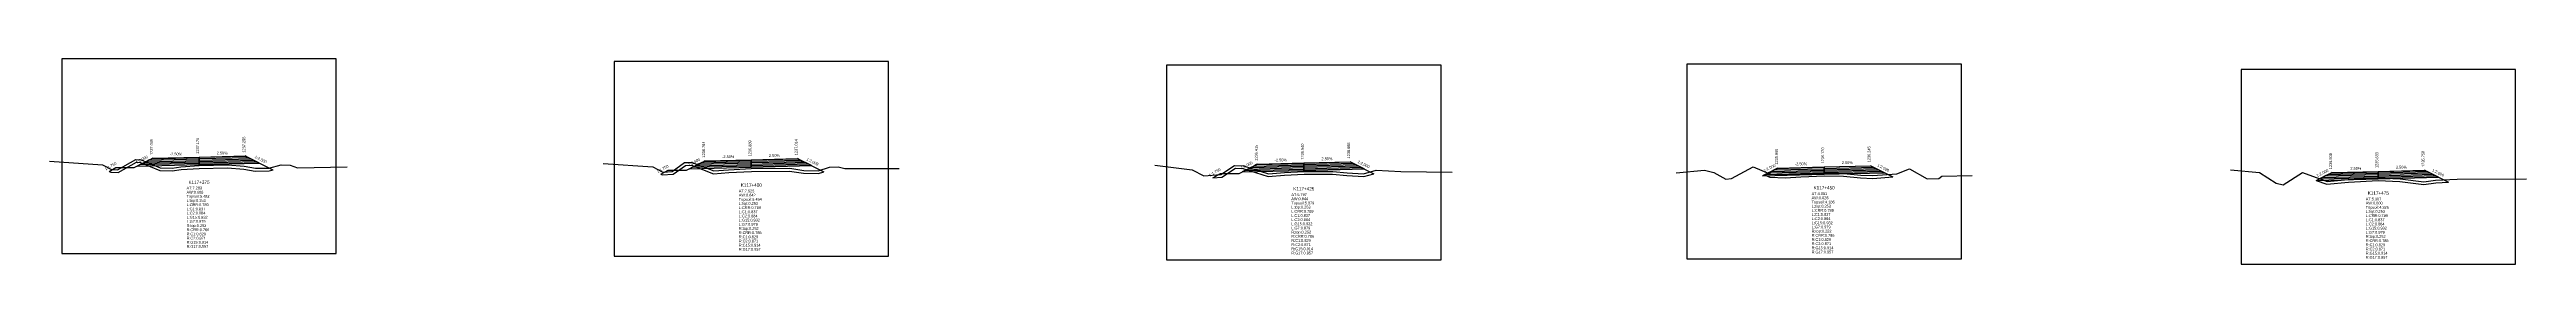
# Model space of a CAD drawing. Extents: x -7 to 78429, y 1189 to 1262.
# Drawn here: x 75422.9 to 75690.9, y 1225.6 to 1247.8 of the extents above; entities that cross this region are included whole.
import ezdxf
from ezdxf.enums import TextEntityAlignment as Align

# ---------------------------------------------------------------- set-up
doc = ezdxf.new("R2010")
doc.units = 0

msp = doc.modelspace()

# ---------------------------------------------------------------- linework, layer by layer
at = {"layer": 'A4_BORDER', "color": 7}
for points in [[(75424.186, 1226.786), (75453.886, 1226.786), (75453.886, 1247.786), (75424.186, 1247.786), (75424.186, 1226.786)], [(75483.94, 1226.474), (75513.64, 1226.474), (75513.64, 1247.474), (75483.94, 1247.474), (75483.94, 1226.474)], [(75543.723, 1226.078), (75573.423, 1226.078), (75573.423, 1247.078), (75543.723, 1247.078), (75543.723, 1226.078)], [(75600.02, 1226.183), (75629.72, 1226.183), (75629.72, 1247.183), (75600.02, 1247.183), (75600.02, 1226.183)], [(75659.973, 1225.612), (75689.673, 1225.612), (75689.673, 1246.612), (75659.973, 1246.612), (75659.973, 1225.612)]]:
    msp.add_lwpolyline(points, dxfattribs=at)
at = {"layer": 'CLEAR_GROUND', "color": 8}
for points in [[(75429.32, 1235.636), (75429.498, 1235.547), (75430.283, 1235.504), (75432.276, 1236.618), (75432.717, 1236.582), (75434.785, 1235.714), (75436.14, 1235.691), (75437.093, 1235.838), (75439.053, 1235.956), (75442.132, 1236.027), (75443.868, 1235.89), (75445.103, 1235.669), (75446.626, 1235.678), (75447.043, 1235.795)], [(75489.02, 1235.324), (75489.164, 1235.249), (75490.319, 1235.339), (75491.659, 1236.282), (75492.334, 1236.291), (75494.694, 1235.378), (75496.342, 1235.514), (75498.796, 1235.627), (75502.931, 1235.671), (75504.455, 1235.425), (75506.056, 1235.403), (75506.651, 1235.584)], [(75548.72, 1234.928), (75549.685, 1234.994), (75551.167, 1235.975), (75551.99, 1235.948), (75554.711, 1235.064), (75556.49, 1235.22), (75558.593, 1235.329), (75561.69, 1235.335), (75563.225, 1235.195), (75565.047, 1235.069), (75566.146, 1235.378)], [(75608.42, 1235.27), (75608.996, 1235.021), (75610.687, 1234.925), (75612.337, 1235.054), (75614.891, 1235.141), (75616.981, 1235.115), (75618.819, 1234.937), (75620.132, 1234.873), (75622.295, 1235.033)], [(75668.12, 1234.657), (75669.27, 1234.246), (75671.604, 1234.466), (75674.796, 1234.633), (75677.167, 1234.546), (75679.748, 1234.214), (75681.05, 1234.393), (75682.415, 1234.462)]]:
    msp.add_lwpolyline(points, dxfattribs=at)
at = {"layer": 'DESIGN_ROAD_TRIMMED', "color": 1}
for points in [[(75429.32, 1235.636), (75430.036, 1236.045), (75432.036, 1236.045), (75434.036, 1237.045), (75434.036, 1237.045), (75433.93, 1236.992), (75433.93, 1236.992), (75433.615, 1236.834), (75433.615, 1236.834), (75433.299, 1236.677), (75433.299, 1236.677), (75432.983, 1236.519), (75432.983, 1236.519), (75432.667, 1236.361), (75432.667, 1236.361), (75432.351, 1236.203), (75439.036, 1236.37), (75439.036, 1236.52), (75439.036, 1236.52), (75439.036, 1236.67), (75439.036, 1236.67), (75439.036, 1236.82), (75439.036, 1236.82), (75439.036, 1236.97), (75439.036, 1236.97), (75439.036, 1237.12), (75439.036, 1237.12), (75439.036, 1237.17), (75439.036, 1237.17), (75439.036, 1237.17), (75439.036, 1237.17), (75439.036, 1237.17), (75439.036, 1237.12), (75439.036, 1237.12), (75439.036, 1236.97), (75439.036, 1236.97), (75439.036, 1236.82), (75439.036, 1236.82), (75439.036, 1236.67), (75439.036, 1236.67), (75439.036, 1236.52), (75439.036, 1236.52), (75439.036, 1236.37), (75445.56, 1236.533), (75445.274, 1236.676), (75445.274, 1236.676), (75444.988, 1236.819), (75444.988, 1236.819), (75444.702, 1236.962), (75444.702, 1236.962), (75444.417, 1237.105), (75444.417, 1237.105), (75444.131, 1237.247), (75444.131, 1237.247), (75444.036, 1237.295), (75444.036, 1237.295), (75447.036, 1235.795), (75447.043, 1235.795)], [(75489.02, 1235.324), (75489.79, 1235.764), (75491.79, 1235.764), (75493.79, 1236.764), (75493.79, 1236.764), (75493.685, 1236.711), (75493.685, 1236.711), (75493.369, 1236.553), (75493.369, 1236.553), (75493.053, 1236.396), (75493.053, 1236.396), (75492.738, 1236.238), (75492.738, 1236.238), (75492.422, 1236.08), (75492.422, 1236.08), (75492.106, 1235.922), (75498.79, 1236.089), (75498.79, 1236.239), (75498.79, 1236.239), (75498.79, 1236.389), (75498.79, 1236.389), (75498.79, 1236.539), (75498.79, 1236.539), (75498.79, 1236.689), (75498.79, 1236.689), (75498.79, 1236.839), (75498.79, 1236.839), (75498.79, 1236.889), (75498.79, 1236.889), (75498.79, 1236.889), (75498.79, 1236.889), (75498.79, 1236.889), (75498.79, 1236.839), (75498.79, 1236.839), (75498.79, 1236.689), (75498.79, 1236.689), (75498.79, 1236.539), (75498.79, 1236.539), (75498.79, 1236.389), (75498.79, 1236.389), (75498.79, 1236.239), (75498.79, 1236.239), (75498.79, 1236.089), (75505.314, 1236.252), (75505.028, 1236.395), (75505.028, 1236.395), (75504.743, 1236.538), (75504.743, 1236.538), (75504.457, 1236.681), (75504.457, 1236.681), (75504.171, 1236.824), (75504.171, 1236.824), (75503.886, 1236.966), (75503.886, 1236.966), (75503.79, 1237.014), (75503.79, 1237.014), (75506.651, 1235.584)], [(75548.72, 1234.928), (75549.573, 1235.415), (75551.573, 1235.415), (75553.573, 1236.415), (75553.573, 1236.415), (75553.467, 1236.362), (75553.467, 1236.362), (75553.152, 1236.204), (75553.152, 1236.204), (75552.836, 1236.047), (75552.836, 1236.047), (75552.52, 1235.889), (75552.52, 1235.889), (75552.204, 1235.731), (75552.204, 1235.731), (75551.889, 1235.573), (75558.573, 1235.74), (75558.573, 1235.89), (75558.573, 1235.89), (75558.573, 1236.04), (75558.573, 1236.04), (75558.573, 1236.19), (75558.573, 1236.19), (75558.573, 1236.34), (75558.573, 1236.34), (75558.573, 1236.49), (75558.573, 1236.49), (75558.573, 1236.54), (75558.573, 1236.54), (75558.573, 1236.54), (75558.573, 1236.54), (75558.573, 1236.54), (75558.573, 1236.49), (75558.573, 1236.49), (75558.573, 1236.34), (75558.573, 1236.34), (75558.573, 1236.19), (75558.573, 1236.19), (75558.573, 1236.04), (75558.573, 1236.04), (75558.573, 1235.89), (75558.573, 1235.89), (75558.573, 1235.74), (75565.097, 1235.903), (75564.811, 1236.046), (75564.811, 1236.046), (75564.525, 1236.189), (75564.525, 1236.189), (75564.239, 1236.332), (75564.239, 1236.332), (75563.954, 1236.475), (75563.954, 1236.475), (75563.668, 1236.617), (75563.668, 1236.617), (75563.573, 1236.665), (75563.573, 1236.665), (75566.146, 1235.378)], [(75608.42, 1235.27), (75609.87, 1235.995), (75609.87, 1235.995), (75609.765, 1235.942), (75609.765, 1235.942), (75609.449, 1235.784), (75609.449, 1235.784), (75609.133, 1235.627), (75609.133, 1235.627), (75608.818, 1235.469), (75608.818, 1235.469), (75608.502, 1235.311), (75608.502, 1235.311), (75608.186, 1235.153), (75614.87, 1235.32), (75614.87, 1235.47), (75614.87, 1235.47), (75614.87, 1235.62), (75614.87, 1235.62), (75614.87, 1235.77), (75614.87, 1235.77), (75614.87, 1235.92), (75614.87, 1235.92), (75614.87, 1236.07), (75614.87, 1236.07), (75614.87, 1236.12), (75614.87, 1236.12), (75614.87, 1236.12), (75614.87, 1236.12), (75614.87, 1236.12), (75614.87, 1236.07), (75614.87, 1236.07), (75614.87, 1235.92), (75614.87, 1235.92), (75614.87, 1235.77), (75614.87, 1235.77), (75614.87, 1235.62), (75614.87, 1235.62), (75614.87, 1235.47), (75614.87, 1235.47), (75614.87, 1235.32), (75621.394, 1235.483), (75621.108, 1235.626), (75621.108, 1235.626), (75620.823, 1235.769), (75620.823, 1235.769), (75620.537, 1235.912), (75620.537, 1235.912), (75620.251, 1236.055), (75620.251, 1236.055), (75619.966, 1236.197), (75619.966, 1236.197), (75619.87, 1236.245), (75619.87, 1236.245), (75622.295, 1235.033)], [(75668.12, 1234.657), (75669.823, 1235.508), (75669.823, 1235.508), (75669.718, 1235.455), (75669.718, 1235.455), (75669.402, 1235.297), (75669.402, 1235.297), (75669.086, 1235.14), (75669.086, 1235.14), (75668.77, 1234.982), (75668.77, 1234.982), (75668.454, 1234.824), (75668.454, 1234.824), (75668.139, 1234.666), (75674.823, 1234.833), (75674.823, 1234.983), (75674.823, 1234.983), (75674.823, 1235.133), (75674.823, 1235.133), (75674.823, 1235.283), (75674.823, 1235.283), (75674.823, 1235.433), (75674.823, 1235.433), (75674.823, 1235.583), (75674.823, 1235.583), (75674.823, 1235.633), (75674.823, 1235.633), (75674.823, 1235.633), (75674.823, 1235.633), (75674.823, 1235.633), (75674.823, 1235.583), (75674.823, 1235.583), (75674.823, 1235.433), (75674.823, 1235.433), (75674.823, 1235.283), (75674.823, 1235.283), (75674.823, 1235.133), (75674.823, 1235.133), (75674.823, 1234.983), (75674.823, 1234.983), (75674.823, 1234.833), (75681.347, 1234.996), (75681.061, 1235.139), (75681.061, 1235.139), (75680.775, 1235.282), (75680.775, 1235.282), (75680.489, 1235.425), (75680.489, 1235.425), (75680.204, 1235.568), (75680.204, 1235.568), (75679.918, 1235.71), (75679.918, 1235.71), (75679.823, 1235.758), (75679.823, 1235.758), (75682.415, 1234.462)]]:
    msp.add_lwpolyline(points, dxfattribs=at)
at = {"layer": 'FINISHED_ROAD', "color": 2}
for points in [[(75430.036, 1236.045), (75432.036, 1236.045), (75434.036, 1237.045), (75434.036, 1237.045), (75439.036, 1237.17), (75444.036, 1237.295), (75444.036, 1237.295), (75447.036, 1235.795)], [(75489.79, 1235.764), (75491.79, 1235.764), (75493.79, 1236.764), (75493.79, 1236.764), (75498.79, 1236.889), (75503.79, 1237.014), (75503.79, 1237.014)], [(75549.573, 1235.415), (75551.573, 1235.415), (75553.573, 1236.415), (75553.573, 1236.415), (75558.573, 1236.54), (75563.573, 1236.665), (75563.573, 1236.665)], [(75609.87, 1235.995), (75609.87, 1235.995), (75614.87, 1236.12), (75619.87, 1236.245), (75619.87, 1236.245)], [(75669.823, 1235.508), (75669.823, 1235.508), (75674.823, 1235.633), (75679.823, 1235.758), (75679.823, 1235.758)]]:
    msp.add_lwpolyline(points, dxfattribs=at)
at = {"layer": 'LAYER_0', "color": 4}
for points in [[(75434.036, 1237.045), (75433.93, 1236.992), (75439.036, 1237.12), (75439.036, 1237.17)], [(75493.79, 1236.764), (75493.685, 1236.711), (75498.79, 1236.839), (75498.79, 1236.889)], [(75553.573, 1236.415), (75553.467, 1236.362), (75558.573, 1236.49), (75558.573, 1236.54)], [(75609.87, 1235.995), (75609.765, 1235.942), (75614.87, 1236.07), (75614.87, 1236.12)], [(75669.823, 1235.508), (75669.718, 1235.455), (75674.823, 1235.583), (75674.823, 1235.633)]]:
    msp.add_lwpolyline(points, dxfattribs=at)
at = {"layer": 'LAYER_1', "color": 4}
for points in [[(75433.93, 1236.992), (75433.615, 1236.834), (75439.036, 1236.97), (75439.036, 1237.12)], [(75493.685, 1236.711), (75493.369, 1236.553), (75498.79, 1236.689), (75498.79, 1236.839)], [(75553.467, 1236.362), (75553.152, 1236.204), (75558.573, 1236.34), (75558.573, 1236.49)], [(75609.765, 1235.942), (75609.449, 1235.784), (75614.87, 1235.92), (75614.87, 1236.07)], [(75669.718, 1235.455), (75669.402, 1235.297), (75674.823, 1235.433), (75674.823, 1235.583)]]:
    msp.add_lwpolyline(points, dxfattribs=at)
at = {"layer": 'LAYER_10', "color": 6}
for points in [[(75444.988, 1236.819), (75445.274, 1236.676), (75439.036, 1236.52), (75439.036, 1236.67)], [(75504.743, 1236.538), (75505.028, 1236.395), (75498.79, 1236.239), (75498.79, 1236.389)], [(75564.525, 1236.189), (75564.811, 1236.046), (75558.573, 1235.89), (75558.573, 1236.04)], [(75620.823, 1235.769), (75621.108, 1235.626), (75614.87, 1235.47), (75614.87, 1235.62)], [(75680.775, 1235.282), (75681.061, 1235.139), (75674.823, 1234.983), (75674.823, 1235.133)]]:
    msp.add_lwpolyline(points, dxfattribs=at)
at = {"layer": 'LAYER_11', "color": 6}
for points in [[(75445.274, 1236.676), (75445.56, 1236.533), (75439.036, 1236.37), (75439.036, 1236.52)], [(75505.028, 1236.395), (75505.314, 1236.252), (75498.79, 1236.089), (75498.79, 1236.239)], [(75564.811, 1236.046), (75565.097, 1235.903), (75558.573, 1235.74), (75558.573, 1235.89)], [(75621.108, 1235.626), (75621.394, 1235.483), (75614.87, 1235.32), (75614.87, 1235.47)], [(75681.061, 1235.139), (75681.347, 1234.996), (75674.823, 1234.833), (75674.823, 1234.983)]]:
    msp.add_lwpolyline(points, dxfattribs=at)
at = {"layer": 'LAYER_2', "color": 4}
for points in [[(75433.615, 1236.834), (75433.299, 1236.677), (75439.036, 1236.82), (75439.036, 1236.97)], [(75493.369, 1236.553), (75493.053, 1236.396), (75498.79, 1236.539), (75498.79, 1236.689)], [(75553.152, 1236.204), (75552.836, 1236.047), (75558.573, 1236.19), (75558.573, 1236.34)], [(75609.449, 1235.784), (75609.133, 1235.627), (75614.87, 1235.77), (75614.87, 1235.92)], [(75669.402, 1235.297), (75669.086, 1235.14), (75674.823, 1235.283), (75674.823, 1235.433)]]:
    msp.add_lwpolyline(points, dxfattribs=at)
at = {"layer": 'LAYER_3', "color": 4}
for points in [[(75433.299, 1236.677), (75432.983, 1236.519), (75439.036, 1236.67), (75439.036, 1236.82)], [(75493.053, 1236.396), (75492.738, 1236.238), (75498.79, 1236.389), (75498.79, 1236.539)], [(75552.836, 1236.047), (75552.52, 1235.889), (75558.573, 1236.04), (75558.573, 1236.19)], [(75609.133, 1235.627), (75608.818, 1235.469), (75614.87, 1235.62), (75614.87, 1235.77)], [(75669.086, 1235.14), (75668.77, 1234.982), (75674.823, 1235.133), (75674.823, 1235.283)]]:
    msp.add_lwpolyline(points, dxfattribs=at)
at = {"layer": 'LAYER_4', "color": 4}
for points in [[(75432.983, 1236.519), (75432.667, 1236.361), (75439.036, 1236.52), (75439.036, 1236.67)], [(75492.738, 1236.238), (75492.422, 1236.08), (75498.79, 1236.239), (75498.79, 1236.389)], [(75552.52, 1235.889), (75552.204, 1235.731), (75558.573, 1235.89), (75558.573, 1236.04)], [(75608.818, 1235.469), (75608.502, 1235.311), (75614.87, 1235.47), (75614.87, 1235.62)], [(75668.77, 1234.982), (75668.454, 1234.824), (75674.823, 1234.983), (75674.823, 1235.133)]]:
    msp.add_lwpolyline(points, dxfattribs=at)
at = {"layer": 'LAYER_5', "color": 4}
for points in [[(75432.667, 1236.361), (75432.351, 1236.203), (75439.036, 1236.37), (75439.036, 1236.52)], [(75492.422, 1236.08), (75492.106, 1235.922), (75498.79, 1236.089), (75498.79, 1236.239)], [(75552.204, 1235.731), (75551.889, 1235.573), (75558.573, 1235.74), (75558.573, 1235.89)], [(75608.502, 1235.311), (75608.186, 1235.153), (75614.87, 1235.32), (75614.87, 1235.47)], [(75668.454, 1234.824), (75668.139, 1234.666), (75674.823, 1234.833), (75674.823, 1234.983)]]:
    msp.add_lwpolyline(points, dxfattribs=at)
at = {"layer": 'LAYER_6', "color": 6}
for points in [[(75444.036, 1237.295), (75444.131, 1237.247), (75439.036, 1237.12), (75439.036, 1237.17)], [(75503.79, 1237.014), (75503.886, 1236.966), (75498.79, 1236.839), (75498.79, 1236.889)], [(75563.573, 1236.665), (75563.668, 1236.617), (75558.573, 1236.49), (75558.573, 1236.54)], [(75619.87, 1236.245), (75619.966, 1236.197), (75614.87, 1236.07), (75614.87, 1236.12)], [(75679.823, 1235.758), (75679.918, 1235.71), (75674.823, 1235.583), (75674.823, 1235.633)]]:
    msp.add_lwpolyline(points, dxfattribs=at)
at = {"layer": 'LAYER_7', "color": 6}
for points in [[(75444.131, 1237.247), (75444.417, 1237.105), (75439.036, 1236.97), (75439.036, 1237.12)], [(75503.886, 1236.966), (75504.171, 1236.824), (75498.79, 1236.689), (75498.79, 1236.839)], [(75563.668, 1236.617), (75563.954, 1236.475), (75558.573, 1236.34), (75558.573, 1236.49)], [(75619.966, 1236.197), (75620.251, 1236.055), (75614.87, 1235.92), (75614.87, 1236.07)], [(75679.918, 1235.71), (75680.204, 1235.568), (75674.823, 1235.433), (75674.823, 1235.583)]]:
    msp.add_lwpolyline(points, dxfattribs=at)
at = {"layer": 'LAYER_8', "color": 6}
for points in [[(75444.417, 1237.105), (75444.702, 1236.962), (75439.036, 1236.82), (75439.036, 1236.97)], [(75504.171, 1236.824), (75504.457, 1236.681), (75498.79, 1236.539), (75498.79, 1236.689)], [(75563.954, 1236.475), (75564.239, 1236.332), (75558.573, 1236.19), (75558.573, 1236.34)], [(75620.251, 1236.055), (75620.537, 1235.912), (75614.87, 1235.77), (75614.87, 1235.92)], [(75680.204, 1235.568), (75680.489, 1235.425), (75674.823, 1235.283), (75674.823, 1235.433)]]:
    msp.add_lwpolyline(points, dxfattribs=at)
at = {"layer": 'LAYER_9', "color": 6}
for points in [[(75444.702, 1236.962), (75444.988, 1236.819), (75439.036, 1236.67), (75439.036, 1236.82)], [(75504.457, 1236.681), (75504.743, 1236.538), (75498.79, 1236.389), (75498.79, 1236.539)], [(75564.239, 1236.332), (75564.525, 1236.189), (75558.573, 1236.04), (75558.573, 1236.19)], [(75620.537, 1235.912), (75620.823, 1235.769), (75614.87, 1235.62), (75614.87, 1235.77)], [(75680.489, 1235.425), (75680.775, 1235.282), (75674.823, 1235.133), (75674.823, 1235.283)]]:
    msp.add_lwpolyline(points, dxfattribs=at)
at = {"layer": 'NATURAL_GROUND', "color": 3}
for points in [[(75422.862, 1236.725), (75428.575, 1236.342), (75429.577, 1235.843), (75430.213, 1235.808), (75432.209, 1236.924), (75432.789, 1236.877), (75434.848, 1236.013), (75436.12, 1235.992), (75437.061, 1236.137), (75439.041, 1236.255), (75442.141, 1236.328), (75443.907, 1236.188), (75445.129, 1235.969), (75446.584, 1235.977), (75447.935, 1236.357), (75448.889, 1236.32), (75449.673, 1236.027), (75455.077, 1236.127)], [(75482.78, 1236.466), (75488.144, 1236.114), (75489.226, 1235.555), (75490.213, 1235.632), (75491.562, 1236.58), (75492.388, 1236.592), (75494.738, 1235.682), (75496.322, 1235.814), (75498.787, 1235.927), (75502.953, 1235.971), (75504.481, 1235.725), (75506.013, 1235.704), (75507.267, 1236.085), (75508.194, 1236.121), (75508.924, 1235.935), (75514.791, 1235.953)], [(75542.447, 1236.292), (75546.505, 1235.813), (75547.744, 1235.161), (75549.586, 1235.288), (75551.081, 1236.278), (75552.043, 1236.246), (75554.746, 1235.368), (75556.469, 1235.52), (75558.585, 1235.629), (75561.704, 1235.635), (75563.249, 1235.494), (75565.016, 1235.371), (75566.398, 1235.761), (75569.061, 1235.613), (75574.616, 1235.548)], [(75598.865, 1235.488), (75601.936, 1235.751), (75602.933, 1235.495), (75604.216, 1234.777), (75604.845, 1234.878), (75607.198, 1236.123), (75609.066, 1235.318), (75610.684, 1235.225), (75612.32, 1235.353), (75614.887, 1235.441), (75616.997, 1235.415), (75618.841, 1235.236), (75620.128, 1235.174), (75622.728, 1235.366), (75624.113, 1235.917), (75626.009, 1234.817), (75627.272, 1234.862), (75627.594, 1235.108), (75630.869, 1235.205)], [(75658.83, 1235.793), (75661.987, 1235.496), (75663.79, 1234.363), (75664.526, 1234.182), (75666.619, 1235.512), (75669.308, 1234.551), (75671.582, 1234.766), (75674.794, 1234.934), (75677.192, 1234.845), (75679.747, 1234.516), (75681.022, 1234.692), (75683.343, 1234.809), (75690.858, 1234.83)]]:
    msp.add_lwpolyline(points, dxfattribs=at)
at = {"layer": 'STRUCTURE_LEFT', "color": 4}
for points in [[(75434.036, 1237.045), (75433.93, 1236.992), (75433.93, 1236.992), (75433.615, 1236.834), (75433.615, 1236.834), (75433.299, 1236.677), (75433.299, 1236.677), (75432.983, 1236.519), (75432.983, 1236.519), (75432.667, 1236.361), (75432.667, 1236.361), (75432.351, 1236.203), (75439.036, 1236.37), (75439.036, 1236.52), (75439.036, 1236.52), (75439.036, 1236.67), (75439.036, 1236.67), (75439.036, 1236.82), (75439.036, 1236.82), (75439.036, 1236.97), (75439.036, 1236.97), (75439.036, 1237.12), (75439.036, 1237.12), (75439.036, 1237.17), (75439.036, 1237.17)], [(75493.79, 1236.764), (75493.685, 1236.711), (75493.685, 1236.711), (75493.369, 1236.553), (75493.369, 1236.553), (75493.053, 1236.396), (75493.053, 1236.396), (75492.738, 1236.238), (75492.738, 1236.238), (75492.422, 1236.08), (75492.422, 1236.08), (75492.106, 1235.922), (75498.79, 1236.089), (75498.79, 1236.239), (75498.79, 1236.239), (75498.79, 1236.389), (75498.79, 1236.389), (75498.79, 1236.539), (75498.79, 1236.539), (75498.79, 1236.689), (75498.79, 1236.689), (75498.79, 1236.839), (75498.79, 1236.839), (75498.79, 1236.889), (75498.79, 1236.889)], [(75553.573, 1236.415), (75553.467, 1236.362), (75553.467, 1236.362), (75553.152, 1236.204), (75553.152, 1236.204), (75552.836, 1236.047), (75552.836, 1236.047), (75552.52, 1235.889), (75552.52, 1235.889), (75552.204, 1235.731), (75552.204, 1235.731), (75551.889, 1235.573), (75558.573, 1235.74), (75558.573, 1235.89), (75558.573, 1235.89), (75558.573, 1236.04), (75558.573, 1236.04), (75558.573, 1236.19), (75558.573, 1236.19), (75558.573, 1236.34), (75558.573, 1236.34), (75558.573, 1236.49), (75558.573, 1236.49), (75558.573, 1236.54), (75558.573, 1236.54)], [(75609.87, 1235.995), (75609.765, 1235.942), (75609.765, 1235.942), (75609.449, 1235.784), (75609.449, 1235.784), (75609.133, 1235.627), (75609.133, 1235.627), (75608.818, 1235.469), (75608.818, 1235.469), (75608.502, 1235.311), (75608.502, 1235.311), (75608.186, 1235.153), (75614.87, 1235.32), (75614.87, 1235.47), (75614.87, 1235.47), (75614.87, 1235.62), (75614.87, 1235.62), (75614.87, 1235.77), (75614.87, 1235.77), (75614.87, 1235.92), (75614.87, 1235.92), (75614.87, 1236.07), (75614.87, 1236.07), (75614.87, 1236.12), (75614.87, 1236.12)], [(75669.823, 1235.508), (75669.718, 1235.455), (75669.718, 1235.455), (75669.402, 1235.297), (75669.402, 1235.297), (75669.086, 1235.14), (75669.086, 1235.14), (75668.77, 1234.982), (75668.77, 1234.982), (75668.454, 1234.824), (75668.454, 1234.824), (75668.139, 1234.666), (75674.823, 1234.833), (75674.823, 1234.983), (75674.823, 1234.983), (75674.823, 1235.133), (75674.823, 1235.133), (75674.823, 1235.283), (75674.823, 1235.283), (75674.823, 1235.433), (75674.823, 1235.433), (75674.823, 1235.583), (75674.823, 1235.583), (75674.823, 1235.633), (75674.823, 1235.633)]]:
    msp.add_lwpolyline(points, dxfattribs=at)
at = {"layer": 'STRUCTURE_RIGHT', "color": 6}
for points in [[(75439.036, 1237.17), (75439.036, 1237.17), (75439.036, 1237.12), (75439.036, 1237.12), (75439.036, 1236.97), (75439.036, 1236.97), (75439.036, 1236.82), (75439.036, 1236.82), (75439.036, 1236.67), (75439.036, 1236.67), (75439.036, 1236.52), (75439.036, 1236.52), (75439.036, 1236.37), (75445.56, 1236.533), (75445.274, 1236.676), (75445.274, 1236.676), (75444.988, 1236.819), (75444.988, 1236.819), (75444.702, 1236.962), (75444.702, 1236.962), (75444.417, 1237.105), (75444.417, 1237.105), (75444.131, 1237.247), (75444.131, 1237.247), (75444.036, 1237.295)], [(75498.79, 1236.889), (75498.79, 1236.889), (75498.79, 1236.839), (75498.79, 1236.839), (75498.79, 1236.689), (75498.79, 1236.689), (75498.79, 1236.539), (75498.79, 1236.539), (75498.79, 1236.389), (75498.79, 1236.389), (75498.79, 1236.239), (75498.79, 1236.239), (75498.79, 1236.089), (75505.314, 1236.252), (75505.028, 1236.395), (75505.028, 1236.395), (75504.743, 1236.538), (75504.743, 1236.538), (75504.457, 1236.681), (75504.457, 1236.681), (75504.171, 1236.824), (75504.171, 1236.824), (75503.886, 1236.966), (75503.886, 1236.966), (75503.79, 1237.014)], [(75558.573, 1236.54), (75558.573, 1236.54), (75558.573, 1236.49), (75558.573, 1236.49), (75558.573, 1236.34), (75558.573, 1236.34), (75558.573, 1236.19), (75558.573, 1236.19), (75558.573, 1236.04), (75558.573, 1236.04), (75558.573, 1235.89), (75558.573, 1235.89), (75558.573, 1235.74), (75565.097, 1235.903), (75564.811, 1236.046), (75564.811, 1236.046), (75564.525, 1236.189), (75564.525, 1236.189), (75564.239, 1236.332), (75564.239, 1236.332), (75563.954, 1236.475), (75563.954, 1236.475), (75563.668, 1236.617), (75563.668, 1236.617), (75563.573, 1236.665)], [(75614.87, 1236.12), (75614.87, 1236.12), (75614.87, 1236.07), (75614.87, 1236.07), (75614.87, 1235.92), (75614.87, 1235.92), (75614.87, 1235.77), (75614.87, 1235.77), (75614.87, 1235.62), (75614.87, 1235.62), (75614.87, 1235.47), (75614.87, 1235.47), (75614.87, 1235.32), (75621.394, 1235.483), (75621.108, 1235.626), (75621.108, 1235.626), (75620.823, 1235.769), (75620.823, 1235.769), (75620.537, 1235.912), (75620.537, 1235.912), (75620.251, 1236.055), (75620.251, 1236.055), (75619.966, 1236.197), (75619.966, 1236.197), (75619.87, 1236.245)], [(75674.823, 1235.633), (75674.823, 1235.633), (75674.823, 1235.583), (75674.823, 1235.583), (75674.823, 1235.433), (75674.823, 1235.433), (75674.823, 1235.283), (75674.823, 1235.283), (75674.823, 1235.133), (75674.823, 1235.133), (75674.823, 1234.983), (75674.823, 1234.983), (75674.823, 1234.833), (75681.347, 1234.996), (75681.061, 1235.139), (75681.061, 1235.139), (75680.775, 1235.282), (75680.775, 1235.282), (75680.489, 1235.425), (75680.489, 1235.425), (75680.204, 1235.568), (75680.204, 1235.568), (75679.918, 1235.71), (75679.918, 1235.71), (75679.823, 1235.758)]]:
    msp.add_lwpolyline(points, dxfattribs=at)

# ---------------------------------------------------------------- texts
at = {"layer": 'INFO_TEXT'}
for s, p in [('AT:7.283', (75437.686, 1233.686)), ('AW:0.608', (75437.686, 1233.236)), ('Topsoil:5.482', (75437.686, 1232.786)), ('AT:7.525', (75497.44, 1233.374)), ('AW:0.642', (75497.44, 1232.924)), ('Topsoil:5.454', (75497.44, 1232.474)), ('AT:6.797', (75557.223, 1232.978)), ('AW:0.844', (75557.223, 1232.528)), ('AT:4.051', (75613.52, 1233.083)), ('AW:0.026', (75613.52, 1232.633)), ('AT:5.307', (75673.473, 1232.512)), ('L:top:0.253', (75437.686, 1232.336)), ('L:CRR:0.789', (75437.686, 1231.886)), ('L:C1:0.837', (75437.686, 1231.436)), ('L:C2:0.884', (75437.686, 1230.986)), ('L:G15:0.932', (75437.686, 1230.536)), ('L:G7:0.979', (75437.686, 1230.086)), ('L:top:0.253', (75497.44, 1232.024)), ('L:CRR:0.789', (75497.44, 1231.574)), ('L:C1:0.837', (75497.44, 1231.124)), ('L:C2:0.884', (75497.44, 1230.674)), ('L:G15:0.932', (75497.44, 1230.224)), ('Topsoil:5.379', (75557.223, 1232.078)), ('L:top:0.253', (75557.223, 1231.628)), ('L:CRR:0.789', (75557.223, 1231.178)), ('L:C1:0.837', (75557.223, 1230.728)), ('L:C2:0.884', (75557.223, 1230.278)), ('L:G15:0.932', (75557.223, 1229.828)), ('Topsoil:4.186', (75613.52, 1232.183)), ('L:top:0.253', (75613.52, 1231.733)), ('L:CRR:0.789', (75613.52, 1231.283)), ('L:C1:0.837', (75613.52, 1230.833)), ('L:C2:0.884', (75613.52, 1230.383)), ('L:G15:0.932', (75613.52, 1229.933)), ('AW:0.000', (75673.473, 1232.062)), ('Topsoil:4.326', (75673.473, 1231.612)), ('L:top:0.253', (75673.473, 1231.162)), ('L:CRR:0.789', (75673.473, 1230.712)), ('L:C1:0.837', (75673.473, 1230.262)), ('L:C2:0.884', (75673.473, 1229.812)), ('R:top:0.252', (75437.686, 1229.636)), ('R:CRR:0.786', (75437.686, 1229.186)), ('R:C1:0.829', (75437.686, 1228.736)), ('R:C2:0.871', (75437.686, 1228.286)), ('R:G15:0.914', (75437.686, 1227.836)), ('R:G17:0.957', (75437.686, 1227.386)), ('L:G7:0.979', (75497.44, 1229.774)), ('R:top:0.252', (75497.44, 1229.324)), ('R:CRR:0.786', (75497.44, 1228.874)), ('R:C1:0.829', (75497.44, 1228.424)), ('R:C2:0.871', (75497.44, 1227.974)), ('R:G15:0.914', (75497.44, 1227.524)), ('L:G7:0.979', (75557.223, 1229.378)), ('R:top:0.252', (75557.223, 1228.928)), ('R:CRR:0.786', (75557.223, 1228.478)), ('R:C1:0.829', (75557.223, 1228.028)), ('R:C2:0.871', (75557.223, 1227.578)), ('R:G15:0.914', (75557.223, 1227.128)), ('L:G7:0.979', (75613.52, 1229.483)), ('R:top:0.252', (75613.52, 1229.033)), ('R:CRR:0.786', (75613.52, 1228.583)), ('R:C1:0.829', (75613.52, 1228.133)), ('R:C2:0.871', (75613.52, 1227.683)), ('R:G15:0.914', (75613.52, 1227.233)), ('L:G15:0.932', (75673.473, 1229.362)), ('L:G7:0.979', (75673.473, 1228.912)), ('R:top:0.252', (75673.473, 1228.462)), ('R:CRR:0.786', (75673.473, 1228.012)), ('R:C1:0.829', (75673.473, 1227.562)), ('R:G17:0.957', (75497.44, 1227.074)), ('R:G17:0.957', (75557.223, 1226.678)), ('R:G17:0.957', (75613.52, 1226.783)), ('R:C2:0.871', (75673.473, 1227.112)), ('R:G15:0.914', (75673.473, 1226.662)), ('R:G17:0.957', (75673.473, 1226.212))]:
    msp.add_text(s, height=0.3, dxfattribs=at).set_placement(p)
at = {"layer": 'LEFT_TEXT_H'}
for s, p in [('1237.045', (75434.036, 1237.405)), ('1236.764', (75493.79, 1237.124)), ('1236.415', (75553.573, 1236.775)), ('1235.995', (75609.87, 1236.355)), ('1235.508', (75669.823, 1235.868))]:
    msp.add_text(s, height=0.3, rotation=90, dxfattribs=at).set_placement(p)
at = {"layer": 'POINT_TEXT_H'}
for s, p in [('1237.170', (75439.036, 1237.53)), ('1236.889', (75498.79, 1237.249)), ('1236.540', (75558.573, 1236.9)), ('1236.120', (75614.87, 1236.48)), ('1235.633', (75674.823, 1235.993))]:
    msp.add_text(s, height=0.3, rotation=90, dxfattribs=at).set_placement(p)
at = {"layer": 'RIGHT_TEXT_H'}
for s, p in [('1237.295', (75444.036, 1237.655)), ('1237.014', (75503.79, 1237.374)), ('1236.665', (75563.573, 1237.025)), ('1236.245', (75619.87, 1236.605)), ('1235.758', (75679.823, 1236.118))]:
    msp.add_text(s, height=0.3, rotation=90, dxfattribs=at).set_placement(p)
at = {"layer": 'SLOPE_left'}
for s, rotation, p in [('1:1.750', 29.745, (75429.589, 1235.997)), ('1:2.000', 26.565, (75432.955, 1236.706)), ('1:1.750', 29.745, (75489.316, 1235.7)), ('1:2.000', 26.565, (75492.71, 1236.425)), ('1:1.750', 29.745, (75549.057, 1235.328)), ('1:2.000', 26.565, (75552.492, 1236.076)), ('1:2.000', 26.565, (75609.065, 1235.793)), ('1:2.000', 26.565, (75668.891, 1235.243))]:
    msp.add_text(s, height=0.3, rotation=rotation, dxfattribs=at).set_placement(p, align=Align.BOTTOM_CENTER)
at = {"layer": 'SLOPE_right'}
for p in [(75445.616, 1236.706), (75505.301, 1236.46), (75564.94, 1236.183), (75621.163, 1235.8), (75681.199, 1235.271)]:
    msp.add_text('1:2.000', height=0.3, rotation=-26.565, dxfattribs=at).set_placement(p, align=Align.BOTTOM_CENTER)
at = {"layer": 'SLOPE_TEXT'}
for s, p in [('-2.50%', (75436.536, 1237.348)), ('2.50%', (75441.536, 1237.473)), ('-2.50%', (75496.29, 1237.066)), ('2.50%', (75501.29, 1237.191)), ('-2.50%', (75556.073, 1236.717)), ('2.50%', (75561.073, 1236.842)), ('-2.50%', (75612.37, 1236.297)), ('2.50%', (75617.37, 1236.422)), ('-2.50%', (75672.323, 1235.811)), ('2.50%', (75677.323, 1235.936))]:
    msp.add_text(s, height=0.3, dxfattribs=at).set_placement(p, align=Align.CENTER)
at = {"layer": 'STATION_TITLE'}
for s, p in [('K117+375', (75439.036, 1234.286)), ('K117+400', (75498.79, 1233.974)), ('K117+425', (75558.573, 1233.578)), ('K117+450', (75614.87, 1233.683)), ('K117+475', (75674.823, 1233.112))]:
    msp.add_text(s, height=0.36, dxfattribs=at).set_placement(p, align=Align.CENTER)

doc.saveas('drawing.dxf')
